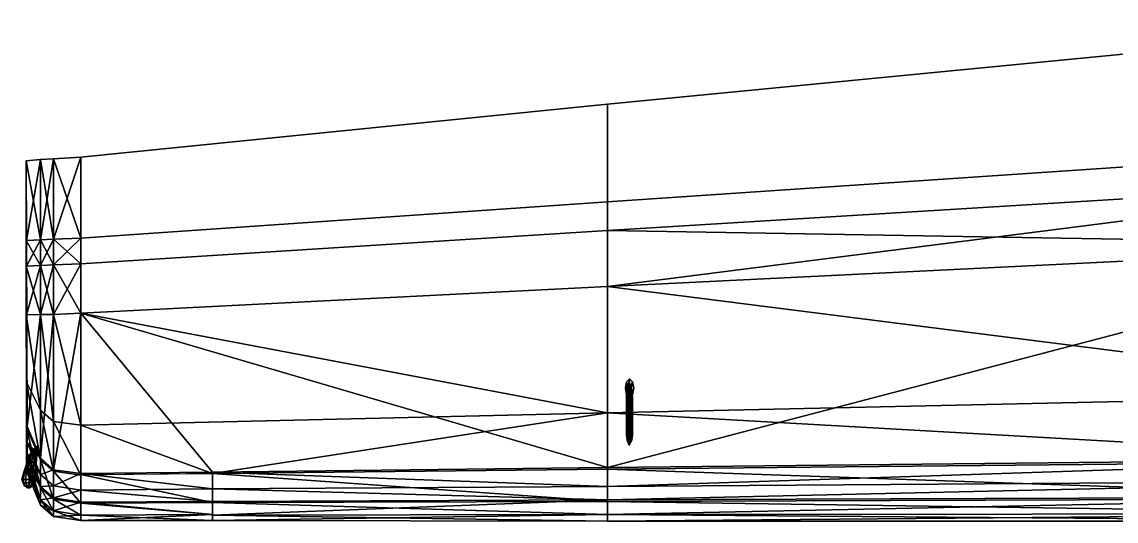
# Model space of a CAD drawing. Extents: x -2750 to 2751, y -1310 to 2918.
# Drawn here: x -2750 to -913, y -106 to 732 of the extents above; entities that cross this region are included whole.
import ezdxf

# ---------------------------------------------------------------- set-up
doc = ezdxf.new("R2010")
doc.units = 0

msp = doc.modelspace()

# ---------------------------------------------------------------- linework, layer by layer
at = {"layer": '151617', "color": 1}
for points in [[(-2736, 5, 464), (-2737, 5, 467), (-2725, 20, 467)], [(-2737, 5, 467), (-2736, 5, 470), (-2725, 20, 467)], [(-2734, 5, 462), (-2736, 5, 464), (-2725, 20, 467)], [(-2736, 5, 470), (-2734, 5, 472), (-2725, 20, 467)], [(-2731, 5, 461), (-2734, 5, 462), (-2725, 20, 467)], [(-2734, 5, 472), (-2731, 5, 473), (-2725, 20, 467)], [(-2731, 5, 473), (-2728, 5, 473), (-2725, 20, 467)], [(-2728, 5, 460), (-2731, 5, 461), (-2725, 20, 467)], [(-2728, 5, 473), (-2726, 5, 473), (-2725, 20, 467)], [(-2726, 5, 461), (-2728, 5, 460), (-2725, 20, 467)], [(-2726, 5, 473), (-2725, 5, 467), (-2725, 20, 467)], [(-2725, 5, 467), (-2726, 5, 461), (-2725, 20, 467)], [(-2725, 20, 467), (-2725, 20, 467), (-2725, 20, 467)], [(-2725, 20, 467), (-2725, 20, 467), (-2725, 20, 467)], [(-2725, 20, 467), (-2725, 20, 467), (-2725, 20, 467)], [(-2725, 20, 467), (-2725, 20, 467), (-2725, 20, 467)], [(-2725, 20, 467), (-2725, 20, 467), (-2725, 20, 467)], [(-2725, 20, 467), (-2725, 20, 467), (-2725, 20, 467)], [(-2725, 20, 467), (-2725, 20, 467), (-2725, 20, 467)], [(-2725, 20, 467), (-2725, 20, 467), (-2725, 20, 467)], [(-2725, 20, 467), (-2725, 20, 467), (-2725, 20, 467)], [(-2725, 20, 467), (-2725, 20, 467), (-2725, 20, 467)], [(-2745, -24, 462), (-2747, -24, 467), (-2737, 5, 467), (-2736, 5, 464)], [(-2747, -24, 467), (-2745, -24, 472), (-2736, 5, 470), (-2737, 5, 467)], [(-2742, -24, 458), (-2745, -24, 462), (-2736, 5, 464), (-2734, 5, 462)], [(-2745, -24, 472), (-2742, -24, 476), (-2734, 5, 472), (-2736, 5, 470)], [(-2737, -24, 457), (-2742, -24, 458), (-2734, 5, 462), (-2731, 5, 461)], [(-2742, -24, 476), (-2737, -24, 477), (-2731, 5, 473), (-2734, 5, 472)], [(-2737, -24, 477), (-2732, -24, 477), (-2728, 5, 473), (-2731, 5, 473)], [(-2732, -24, 456), (-2737, -24, 457), (-2731, 5, 461), (-2728, 5, 460)], [(-2732, -24, 477), (-2728, -24, 477), (-2726, 5, 473), (-2728, 5, 473)], [(-2728, -24, 457), (-2732, -24, 456), (-2728, 5, 460), (-2726, 5, 461)], [(-2728, -24, 477), (-2727, -24, 467), (-2725, 5, 467), (-2726, 5, 473)], [(-2727, -24, 467), (-2728, -24, 457), (-2726, 5, 461), (-2725, 5, 467)], [(-2742, -24, 476), (-2745, -24, 472), (-2747, -24, 467), (-2742, -24, 476)], [(-2742, -24, 476), (-2747, -24, 467), (-2745, -24, 462), (-2742, -24, 476)], [(-2742, -24, 476), (-2745, -24, 462), (-2742, -24, 458), (-2742, -24, 476)], [(-2742, -24, 476), (-2742, -24, 458), (-2737, -24, 457), (-2742, -24, 476)], [(-2742, -24, 476), (-2737, -24, 457), (-2732, -24, 456), (-2742, -24, 476)], [(-2742, -24, 476), (-2732, -24, 456), (-2728, -24, 457), (-2742, -24, 476)], [(-2742, -24, 476), (-2728, -24, 457), (-2727, -24, 467), (-2742, -24, 476)], [(-2742, -24, 476), (-2727, -24, 467), (-2728, -24, 477), (-2742, -24, 476)], [(-2742, -24, 476), (-2728, -24, 477), (-2732, -24, 477), (-2742, -24, 476)], [(-2742, -24, 476), (-2732, -24, 477), (-2737, -24, 477), (-2742, -24, 476)]]:
    msp.add_3dface(points, dxfattribs=at)
at = {"layer": '153091', "color": 1}
for points in [[(-2748, -36, 462), (-2750, -36, 467), (-2747, -24, 467), (-2745, -24, 462)], [(-2750, -36, 467), (-2748, -36, 473), (-2745, -24, 472), (-2747, -24, 467)], [(-2747, -42, 462), (-2748, -42, 467), (-2750, -36, 467), (-2748, -36, 462)], [(-2748, -42, 467), (-2747, -42, 472), (-2748, -36, 473), (-2750, -36, 467)], [(-2744, -36, 458), (-2748, -36, 462), (-2745, -24, 462), (-2742, -24, 458)], [(-2748, -36, 473), (-2744, -36, 477), (-2742, -24, 476), (-2745, -24, 472)], [(-2743, -42, 459), (-2747, -42, 462), (-2748, -36, 462), (-2744, -36, 458)], [(-2747, -42, 472), (-2743, -42, 476), (-2744, -36, 477), (-2748, -36, 473)], [(-2738, -36, 456), (-2744, -36, 458), (-2742, -24, 458), (-2737, -24, 457)], [(-2744, -36, 477), (-2738, -36, 479), (-2737, -24, 477), (-2742, -24, 476)], [(-2738, -42, 457), (-2743, -42, 459), (-2744, -36, 458), (-2738, -36, 456)], [(-2743, -42, 476), (-2738, -42, 477), (-2738, -36, 479), (-2744, -36, 477)], [(-2738, -42, 477), (-2733, -42, 476), (-2733, -36, 477), (-2738, -36, 479)], [(-2733, -42, 459), (-2738, -42, 457), (-2738, -36, 456), (-2733, -36, 458)], [(-2733, -36, 477), (-2729, -36, 473), (-2728, -24, 477), (-2732, -24, 477)], [(-2729, -36, 462), (-2733, -36, 458), (-2732, -24, 456), (-2728, -24, 457)], [(-2733, -42, 476), (-2730, -42, 472), (-2729, -36, 473), (-2733, -36, 477)], [(-2730, -42, 462), (-2733, -42, 459), (-2733, -36, 458), (-2729, -36, 462)], [(-2730, -42, 472), (-2728, -42, 467), (-2727, -36, 467), (-2729, -36, 473)], [(-2728, -42, 467), (-2730, -42, 462), (-2729, -36, 462), (-2727, -36, 467)], [(-2729, -36, 473), (-2727, -36, 467), (-2727, -24, 467), (-2728, -24, 477)], [(-2727, -36, 467), (-2729, -36, 462), (-2728, -24, 457), (-2727, -24, 467)], [(-2745, -46, 464), (-2746, -46, 467), (-2748, -42, 467), (-2747, -42, 462)], [(-2746, -46, 467), (-2745, -46, 471), (-2747, -42, 472), (-2748, -42, 467)], [(-2742, -46, 461), (-2745, -46, 464), (-2747, -42, 462), (-2743, -42, 459)], [(-2745, -46, 471), (-2742, -46, 474), (-2743, -42, 476), (-2747, -42, 472)], [(-2742, -46, 474), (-2745, -46, 471), (-2746, -46, 467), (-2742, -46, 474)], [(-2742, -46, 474), (-2746, -46, 467), (-2745, -46, 464), (-2742, -46, 474)], [(-2740, -50, 467), (-2740, -50, 467), (-2746, -46, 467), (-2745, -46, 464)], [(-2740, -50, 467), (-2740, -50, 468), (-2745, -46, 471), (-2746, -46, 467)], [(-2742, -46, 474), (-2745, -46, 464), (-2742, -46, 461), (-2742, -46, 474)], [(-2739, -50, 466), (-2740, -50, 467), (-2745, -46, 464), (-2742, -46, 461)], [(-2740, -50, 468), (-2739, -50, 469), (-2742, -46, 474), (-2745, -46, 471)], [(-2738, -46, 460), (-2742, -46, 461), (-2743, -42, 459), (-2738, -42, 457)], [(-2742, -46, 474), (-2738, -46, 474), (-2738, -42, 477), (-2743, -42, 476)], [(-2742, -46, 474), (-2742, -46, 461), (-2738, -46, 460), (-2742, -46, 474)], [(-2742, -46, 474), (-2738, -46, 460), (-2735, -46, 461), (-2742, -46, 474)], [(-2742, -46, 474), (-2735, -46, 461), (-2732, -46, 464), (-2742, -46, 474)], [(-2742, -46, 474), (-2732, -46, 464), (-2731, -46, 467), (-2742, -46, 474)], [(-2742, -46, 474), (-2731, -46, 467), (-2732, -46, 471), (-2742, -46, 474)], [(-2742, -46, 474), (-2732, -46, 471), (-2735, -46, 474), (-2742, -46, 474)], [(-2742, -46, 474), (-2735, -46, 474), (-2738, -46, 474), (-2742, -46, 474)], [(-2738, -50, 466), (-2739, -50, 466), (-2742, -46, 461), (-2738, -46, 460)], [(-2739, -50, 469), (-2738, -50, 469), (-2738, -46, 474), (-2742, -46, 474)], [(-2738, -46, 474), (-2735, -46, 474), (-2733, -42, 476), (-2738, -42, 477)], [(-2735, -46, 461), (-2738, -46, 460), (-2738, -42, 457), (-2733, -42, 459)], [(-2738, -50, 469), (-2738, -50, 469), (-2735, -46, 474), (-2738, -46, 474)], [(-2738, -50, 469), (-2737, -50, 468), (-2732, -46, 471), (-2735, -46, 474)], [(-2737, -50, 467), (-2738, -50, 466), (-2735, -46, 461), (-2732, -46, 464)], [(-2738, -50, 466), (-2738, -50, 466), (-2738, -46, 460), (-2735, -46, 461)], [(-2737, -50, 468), (-2737, -50, 467), (-2731, -46, 467), (-2732, -46, 471)], [(-2737, -50, 467), (-2737, -50, 467), (-2732, -46, 464), (-2731, -46, 467)], [(-2735, -46, 474), (-2732, -46, 471), (-2730, -42, 472), (-2733, -42, 476)], [(-2732, -46, 464), (-2735, -46, 461), (-2733, -42, 459), (-2730, -42, 462)], [(-2732, -46, 471), (-2731, -46, 467), (-2728, -42, 467), (-2730, -42, 472)], [(-2731, -46, 467), (-2732, -46, 464), (-2730, -42, 462), (-2728, -42, 467)]]:
    msp.add_3dface(points, dxfattribs=at)
at = {"layer": '158525', "color": 1}
for points in [[(-1730, 133, 367), (-1735, 128, 367), (-1735, 128, 432), (-1730, 133, 432)], [(-1730, 102, 432), (-1730, 133, 432), (-1735, 128, 432), (-1730, 102, 432)], [(-1735, 106, 367), (-1735, 128, 367), (-1730, 133, 367), (-1735, 106, 367)], [(-1735, 106, 367), (-1730, 133, 367), (-1725, 128, 367), (-1735, 106, 367)], [(-1725, 128, 367), (-1730, 133, 367), (-1730, 133, 432), (-1725, 128, 432)], [(-1730, 102, 432), (-1725, 128, 432), (-1730, 133, 432), (-1730, 102, 432)], [(-1735, 128, 367), (-1737, 117, 367), (-1737, 117, 432), (-1735, 128, 432)], [(-1730, 102, 432), (-1735, 128, 432), (-1737, 117, 432), (-1730, 102, 432)], [(-1735, 106, 367), (-1737, 117, 367), (-1735, 128, 367), (-1735, 106, 367)], [(-1733, 117, 351), (-1734, 111, 351), (-1737, 117, 367), (-1735, 128, 367)], [(-1737, 117, 367), (-1735, 106, 367), (-1735, 106, 432), (-1737, 117, 432)], [(-1730, 102, 432), (-1737, 117, 432), (-1735, 106, 432), (-1730, 102, 432)], [(-1734, 111, 351), (-1733, 105, 351), (-1735, 106, 367), (-1737, 117, 367)], [(-1735, 106, 367), (-1725, 128, 367), (-1723, 117, 367), (-1735, 106, 367)], [(-1733, 102, 351), (-1735, 102, 353), (-1733, 117, 353), (-1732, 117, 351)], [(-1735, 102, 353), (-1735, 102, 356), (-1734, 117, 356), (-1733, 117, 353)], [(-1735, 102, 356), (-1735, 102, 358), (-1733, 117, 358), (-1734, 117, 356)], [(-1735, 102, 358), (-1733, 102, 360), (-1732, 117, 360), (-1733, 117, 358)], [(-1735, 106, 367), (-1723, 117, 367), (-1725, 106, 367), (-1735, 106, 367)], [(-1730, 117, 361), (-1733, 117, 353), (-1734, 117, 356), (-1730, 117, 361)], [(-1730, 117, 361), (-1734, 117, 356), (-1733, 117, 358), (-1730, 117, 361)], [(-1730, 102, 350), (-1733, 102, 351), (-1732, 117, 351), (-1730, 117, 350)], [(-1733, 102, 360), (-1730, 102, 361), (-1730, 117, 361), (-1732, 117, 360)], [(-1730, 117, 361), (-1732, 117, 351), (-1733, 117, 353), (-1730, 117, 361)], [(-1730, 117, 361), (-1733, 117, 358), (-1732, 117, 360), (-1730, 117, 361)], [(-1730, 117, 361), (-1730, 117, 350), (-1732, 117, 351), (-1730, 117, 361)], [(-1730, 102, 432), (-1723, 117, 432), (-1725, 128, 432), (-1730, 102, 432)], [(-1730, 102, 361), (-1727, 102, 360), (-1728, 117, 360), (-1730, 117, 361)], [(-1727, 102, 351), (-1730, 102, 350), (-1730, 117, 350), (-1728, 117, 351)], [(-1730, 117, 361), (-1728, 117, 360), (-1727, 117, 358), (-1730, 117, 361)], [(-1730, 117, 361), (-1727, 117, 358), (-1727, 117, 356), (-1730, 117, 361)], [(-1730, 117, 361), (-1727, 117, 356), (-1727, 117, 353), (-1730, 117, 361)], [(-1730, 117, 361), (-1727, 117, 353), (-1728, 117, 351), (-1730, 117, 361)], [(-1730, 117, 361), (-1728, 117, 351), (-1730, 117, 350), (-1730, 117, 361)], [(-1730, 102, 432), (-1725, 106, 432), (-1723, 117, 432), (-1730, 102, 432)], [(-1726, 111, 351), (-1728, 117, 351), (-1725, 128, 367), (-1723, 117, 367)], [(-1727, 102, 360), (-1725, 102, 358), (-1727, 117, 358), (-1728, 117, 360)], [(-1725, 102, 353), (-1727, 102, 351), (-1728, 117, 351), (-1727, 117, 353)], [(-1728, 105, 351), (-1726, 111, 351), (-1723, 117, 367), (-1725, 106, 367)], [(-1725, 102, 358), (-1725, 102, 356), (-1727, 117, 356), (-1727, 117, 358)], [(-1725, 102, 356), (-1725, 102, 353), (-1727, 117, 353), (-1727, 117, 356)], [(-1723, 117, 367), (-1725, 128, 367), (-1725, 128, 432), (-1723, 117, 432)], [(-1725, 106, 367), (-1723, 117, 367), (-1723, 117, 432), (-1725, 106, 432)], [(-1735, 106, 367), (-1730, 102, 367), (-1730, 102, 432), (-1735, 106, 432)], [(-1735, 106, 367), (-1725, 106, 367), (-1730, 102, 367), (-1735, 106, 367)], [(-1733, 105, 351), (-1730, 102, 351), (-1730, 102, 367), (-1735, 106, 367)], [(-1733, 46, 351), (-1735, 46, 353), (-1735, 102, 353), (-1733, 102, 351)], [(-1735, 46, 353), (-1735, 46, 356), (-1735, 102, 356), (-1735, 102, 353)], [(-1735, 46, 356), (-1735, 46, 358), (-1735, 102, 358), (-1735, 102, 356)], [(-1735, 46, 358), (-1733, 46, 360), (-1733, 102, 360), (-1735, 102, 358)], [(-1730, 46, 350), (-1733, 46, 351), (-1733, 102, 351), (-1730, 102, 350)], [(-1733, 46, 360), (-1730, 46, 361), (-1730, 102, 361), (-1733, 102, 360)], [(-1730, 102, 367), (-1725, 106, 367), (-1725, 106, 432), (-1730, 102, 432)], [(-1730, 102, 351), (-1728, 105, 351), (-1725, 106, 367), (-1730, 102, 367)], [(-1730, 46, 361), (-1727, 46, 360), (-1727, 102, 360), (-1730, 102, 361)], [(-1727, 46, 351), (-1730, 46, 350), (-1730, 102, 350), (-1727, 102, 351)], [(-1727, 46, 360), (-1725, 46, 358), (-1725, 102, 358), (-1727, 102, 360)], [(-1725, 46, 353), (-1727, 46, 351), (-1727, 102, 351), (-1725, 102, 353)], [(-1725, 46, 358), (-1725, 46, 356), (-1725, 102, 356), (-1725, 102, 358)], [(-1725, 46, 356), (-1725, 46, 353), (-1725, 102, 353), (-1725, 102, 356)], [(-1733, 39, 351), (-1735, 39, 353), (-1735, 46, 353), (-1733, 46, 351)], [(-1735, 39, 353), (-1735, 39, 356), (-1735, 46, 356), (-1735, 46, 353)], [(-1735, 39, 356), (-1735, 39, 358), (-1735, 46, 358), (-1735, 46, 356)], [(-1735, 39, 358), (-1733, 39, 360), (-1733, 46, 360), (-1735, 46, 358)], [(-1732, 30, 352), (-1734, 30, 353), (-1735, 39, 353), (-1733, 39, 351)], [(-1734, 30, 353), (-1734, 30, 356), (-1735, 39, 356), (-1735, 39, 353)], [(-1734, 30, 356), (-1734, 30, 358), (-1735, 39, 358), (-1735, 39, 356)], [(-1734, 30, 358), (-1732, 30, 359), (-1733, 39, 360), (-1735, 39, 358)], [(-1730, 39, 350), (-1733, 39, 351), (-1733, 46, 351), (-1730, 46, 350)], [(-1733, 39, 360), (-1730, 39, 361), (-1730, 46, 361), (-1733, 46, 360)], [(-1730, 30, 351), (-1732, 30, 352), (-1733, 39, 351), (-1730, 39, 350)], [(-1732, 30, 359), (-1730, 30, 360), (-1730, 39, 361), (-1733, 39, 360)], [(-1730, 39, 361), (-1727, 39, 360), (-1727, 46, 360), (-1730, 46, 361)], [(-1727, 39, 351), (-1730, 39, 350), (-1730, 46, 350), (-1727, 46, 351)], [(-1730, 30, 360), (-1728, 30, 359), (-1727, 39, 360), (-1730, 39, 361)], [(-1728, 30, 352), (-1730, 30, 351), (-1730, 39, 350), (-1727, 39, 351)], [(-1728, 30, 359), (-1726, 30, 358), (-1725, 39, 358), (-1727, 39, 360)], [(-1726, 30, 353), (-1728, 30, 352), (-1727, 39, 351), (-1725, 39, 353)], [(-1727, 39, 360), (-1725, 39, 358), (-1725, 46, 358), (-1727, 46, 360)], [(-1725, 39, 353), (-1727, 39, 351), (-1727, 46, 351), (-1725, 46, 353)], [(-1726, 30, 358), (-1726, 30, 356), (-1725, 39, 356), (-1725, 39, 358)], [(-1726, 30, 356), (-1726, 30, 353), (-1725, 39, 353), (-1725, 39, 356)], [(-1725, 39, 358), (-1725, 39, 356), (-1725, 46, 356), (-1725, 46, 358)], [(-1725, 39, 356), (-1725, 39, 353), (-1725, 46, 353), (-1725, 46, 356)], [(-1730, 22, 355), (-1731, 22, 355), (-1734, 30, 353), (-1732, 30, 352)], [(-1731, 22, 355), (-1731, 22, 356), (-1734, 30, 356), (-1734, 30, 353)], [(-1731, 22, 356), (-1731, 22, 356), (-1734, 30, 358), (-1734, 30, 356)], [(-1731, 22, 356), (-1730, 22, 356), (-1732, 30, 359), (-1734, 30, 358)], [(-1730, 22, 355), (-1730, 22, 355), (-1732, 30, 352), (-1730, 30, 351)], [(-1730, 22, 356), (-1730, 22, 356), (-1730, 30, 360), (-1732, 30, 359)], [(-1730, 22, 356), (-1731, 22, 356), (-1731, 22, 356), (-1730, 22, 356)], [(-1730, 22, 356), (-1731, 22, 356), (-1731, 22, 355), (-1730, 22, 356)], [(-1730, 22, 356), (-1731, 22, 355), (-1730, 22, 355), (-1730, 22, 356)], [(-1730, 22, 356), (-1730, 22, 356), (-1728, 30, 359), (-1730, 30, 360)], [(-1730, 22, 356), (-1730, 22, 356), (-1726, 30, 358), (-1728, 30, 359)], [(-1730, 22, 356), (-1730, 22, 356), (-1726, 30, 356), (-1726, 30, 358)], [(-1730, 22, 356), (-1730, 22, 355), (-1726, 30, 353), (-1726, 30, 356)], [(-1730, 22, 355), (-1730, 22, 355), (-1728, 30, 352), (-1726, 30, 353)], [(-1730, 22, 355), (-1730, 22, 355), (-1730, 30, 351), (-1728, 30, 352)], [(-1730, 22, 356), (-1730, 22, 355), (-1730, 22, 355), (-1730, 22, 356)], [(-1730, 22, 356), (-1730, 22, 355), (-1730, 22, 355), (-1730, 22, 356)], [(-1730, 22, 356), (-1730, 22, 355), (-1730, 22, 355), (-1730, 22, 356)], [(-1730, 22, 356), (-1730, 22, 355), (-1730, 22, 356)], [(-1730, 22, 356), (-1730, 22, 356), (-1730, 22, 356)], [(-1730, 22, 356), (-1730, 22, 356), (-1730, 22, 356)], [(-1730, 22, 356), (-1730, 22, 356), (-1730, 22, 356)]]:
    msp.add_3dface(points, dxfattribs=at)
at = {"layer": '42331', "color": 1}
for points in [[(-2743, 499, 427), (-2719, 501, 430), (-2719, 366, 435), (-2743, 499, 427)], [(-2743, 499, 427), (-2742, 365, 448), (-2719, 501, 430), (-2743, 499, 427)], [(-2743, 365, 432), (-2743, 499, 427), (-2719, 366, 435), (-2743, 365, 432)], [(-2743, 499, 427), (-2743, 365, 432), (-2741, 53, 468), (-2743, 499, 427)], [(-2742, 365, 448), (-2743, 499, 427), (-2741, 53, 468), (-2742, 365, 448)], [(-2742, 365, 448), (-2719, 366, 456), (-2719, 501, 430), (-2742, 365, 448)], [(-2719, 501, 430), (-2697, 502, 428), (-2697, 367, 434), (-2719, 501, 430)], [(-2719, 366, 456), (-2697, 367, 460), (-2697, 502, 428), (-2719, 366, 456)], [(-2719, 501, 430), (-2719, 366, 456), (-2697, 502, 428), (-2719, 501, 430)], [(-2719, 366, 435), (-2719, 501, 430), (-2697, 367, 434), (-2719, 366, 435)], [(-2697, 502, 428), (-2651, 505, 426), (-2651, 369, 433), (-2697, 502, 428)], [(-2697, 367, 460), (-2651, 369, 464), (-2651, 505, 426), (-2697, 367, 460)], [(-2697, 502, 428), (-2697, 367, 460), (-2651, 505, 426), (-2697, 502, 428)], [(-2697, 367, 434), (-2697, 502, 428), (-2651, 369, 433), (-2697, 367, 434)], [(-2651, 369, 433), (-2651, 505, 426), (-2651, 369, 464), (-2651, 369, 433)], [(-1767, 382, 405), (-342, 469, 422), (-342, 469, 360), (-1767, 382, 405)], [(-1767, 382, 405), (-1767, 382, 453), (-342, 469, 422), (-1767, 382, 405)], [(-1767, 382, 405), (-342, 469, 360), (-342, 358, 362), (-1767, 382, 405)], [(-1767, 288, 472), (-342, 358, 448), (-342, 469, 422), (-1767, 288, 472)], [(-1767, 382, 453), (-1767, 288, 472), (-342, 469, 422), (-1767, 382, 453)], [(-2697, 367, 434), (-2651, 369, 433), (-2651, 326, 434), (-2697, 367, 434)], [(-2697, 324, 466), (-2651, 326, 472), (-2651, 369, 464), (-2697, 324, 466)], [(-2697, 367, 460), (-2697, 324, 466), (-2651, 369, 464), (-2697, 367, 460)], [(-2651, 326, 434), (-2651, 369, 433), (-2651, 369, 464), (-2651, 326, 472)], [(-1767, 288, 472), (-1767, 382, 453), (-1767, 382, 405), (-1767, 288, 407)], [(-1767, 288, 407), (-1767, 382, 405), (-342, 358, 362), (-1767, 288, 407)], [(-2743, 365, 432), (-2719, 366, 435), (-2719, 323, 435), (-2743, 365, 432)], [(-2743, 322, 434), (-2743, 365, 432), (-2719, 323, 435), (-2743, 322, 434)], [(-2743, 365, 432), (-2743, 322, 434), (-2741, 53, 468), (-2743, 365, 432)], [(-2742, 322, 453), (-2719, 323, 462), (-2719, 366, 456), (-2742, 322, 453)], [(-2742, 365, 448), (-2742, 322, 453), (-2719, 366, 456), (-2742, 365, 448)], [(-2742, 322, 453), (-2742, 365, 448), (-2741, 53, 468), (-2742, 322, 453)], [(-2719, 366, 435), (-2697, 367, 434), (-2697, 324, 435), (-2719, 366, 435)], [(-2719, 323, 462), (-2697, 324, 466), (-2697, 367, 460), (-2719, 323, 462)], [(-2719, 366, 456), (-2719, 323, 462), (-2697, 367, 460), (-2719, 366, 456)], [(-2719, 323, 435), (-2719, 366, 435), (-2697, 324, 435), (-2719, 323, 435)], [(-2697, 324, 435), (-2697, 367, 434), (-2651, 326, 434), (-2697, 324, 435)], [(-1767, 288, 407), (-342, 358, 362), (-342, 107, 378), (-1767, 288, 407)], [(-1767, -16, 500), (-342, -1, 485), (-342, 358, 448), (-1767, -16, 500)], [(-1767, 288, 472), (-1767, -16, 500), (-342, 358, 448), (-1767, 288, 472)], [(-2743, 322, 434), (-2719, 323, 435), (-2719, 241, 436), (-2743, 322, 434)], [(-2743, 240, 438), (-2743, 322, 434), (-2719, 241, 436), (-2743, 240, 438)], [(-2743, 322, 434), (-2743, 240, 438), (-2741, 53, 468), (-2743, 322, 434)], [(-2742, 240, 458), (-2719, 241, 473), (-2719, 323, 462), (-2742, 240, 458)], [(-2742, 322, 453), (-2742, 240, 458), (-2719, 323, 462), (-2742, 322, 453)], [(-2742, 240, 458), (-2742, 322, 453), (-2741, 53, 468), (-2742, 240, 458)], [(-2719, 323, 435), (-2697, 324, 435), (-2697, 241, 436), (-2719, 323, 435)], [(-2719, 241, 473), (-2697, 241, 479), (-2697, 324, 466), (-2719, 241, 473)], [(-2719, 323, 462), (-2719, 241, 473), (-2697, 324, 466), (-2719, 323, 462)], [(-2719, 241, 436), (-2719, 323, 435), (-2697, 241, 436), (-2719, 241, 436)], [(-2697, 324, 435), (-2651, 326, 434), (-2651, 243, 435), (-2697, 324, 435)], [(-2697, 241, 479), (-2651, 243, 488), (-2651, 326, 472), (-2697, 241, 479)], [(-2697, 324, 466), (-2697, 241, 479), (-2651, 326, 472), (-2697, 324, 466)], [(-2697, 241, 436), (-2697, 324, 435), (-2651, 243, 435), (-2697, 241, 436)], [(-2651, 243, 435), (-2651, 326, 434), (-2651, 326, 472), (-2651, 243, 488)], [(-1767, 288, 472), (-2651, 243, 488), (-1767, -16, 500), (-1767, 288, 472)], [(-2651, 243, 488), (-1767, 288, 472), (-1767, 288, 407), (-2651, 243, 488)], [(-2651, 243, 435), (-2651, 243, 488), (-1767, 288, 407), (-2651, 243, 435)], [(-2651, 243, 435), (-1767, 288, 407), (-1767, 76, 419), (-2651, 243, 435)], [(-1767, 76, 419), (-1767, 288, 407), (-342, 107, 378), (-1767, 76, 419)], [(-2743, 240, 438), (-2719, 241, 436), (-2719, 80, 443), (-2743, 240, 438)], [(-2742, 127, 442), (-2743, 240, 438), (-2719, 80, 443), (-2742, 127, 442)], [(-2743, 240, 438), (-2742, 127, 442), (-2741, 53, 468), (-2743, 240, 438)], [(-2742, 240, 458), (-2741, 53, 468), (-2719, 241, 473), (-2742, 240, 458)], [(-2741, 53, 468), (-2719, 0, 488), (-2719, 241, 473), (-2741, 53, 468)], [(-2719, 241, 436), (-2697, 241, 436), (-2697, 61, 444), (-2719, 241, 436)], [(-2719, 80, 443), (-2719, 241, 436), (-2697, 61, 444), (-2719, 80, 443)], [(-2719, 0, 488), (-2697, -20, 497), (-2697, 241, 479), (-2719, 0, 488)], [(-2719, 241, 473), (-2719, 0, 488), (-2697, 241, 479), (-2719, 241, 473)], [(-2697, 241, 436), (-2651, 243, 435), (-2651, 55, 445), (-2697, 241, 436)], [(-2697, -20, 497), (-2651, -26, 510), (-2651, 243, 488), (-2697, -20, 497)], [(-2697, 241, 479), (-2697, -20, 497), (-2651, 243, 488), (-2697, 241, 479)], [(-2697, 61, 444), (-2697, 241, 436), (-2651, 55, 445), (-2697, 61, 444)], [(-2651, 243, 488), (-2430, -24, 508), (-1767, -16, 500), (-2651, 243, 488)], [(-2430, -24, 508), (-2651, 243, 488), (-2651, -26, 510), (-2430, -24, 508)], [(-2651, 55, 445), (-2651, 243, 435), (-1767, 76, 419), (-2651, 55, 445)], [(-2742, 127, 442), (-2719, 80, 443), (-2719, -3, 448), (-2742, 127, 442)], [(-2742, 51, 447), (-2742, 127, 442), (-2719, -3, 448), (-2742, 51, 447)], [(-2742, 127, 442), (-2742, 51, 447), (-2741, 53, 468), (-2742, 127, 442)], [(-1767, 76, 419), (-342, 107, 378), (-342, -5, 390), (-1767, 76, 419)], [(-2719, 80, 443), (-2697, 61, 444), (-2697, -22, 450), (-2719, 80, 443)], [(-2719, -3, 448), (-2719, 80, 443), (-2697, -22, 450), (-2719, -3, 448)], [(-2430, -26, 446), (-2651, 55, 445), (-1767, 76, 419), (-2430, -26, 446)], [(-2430, -26, 446), (-1767, 76, 419), (-1767, -19, 428), (-2430, -26, 446)], [(-1767, -19, 428), (-1767, 76, 419), (-342, -5, 390), (-1767, -19, 428)], [(-2697, 61, 444), (-2651, 55, 445), (-2651, -29, 452), (-2697, 61, 444)], [(-2697, -22, 450), (-2697, 61, 444), (-2651, -29, 452), (-2697, -22, 450)], [(-2742, -22, 458), (-2741, -13, 464), (-2741, 53, 468), (-2742, -22, 458)], [(-2742, -13, 453), (-2742, -22, 458), (-2741, 53, 468), (-2742, -13, 453)], [(-2742, 5, 450), (-2742, -13, 453), (-2741, 53, 468), (-2742, 5, 450)], [(-2742, 51, 447), (-2742, 5, 450), (-2741, 53, 468), (-2742, 51, 447)], [(-2742, 51, 447), (-2719, -3, 448), (-2719, -50, 454), (-2742, 51, 447)], [(-2742, 5, 450), (-2742, 51, 447), (-2719, -50, 454), (-2742, 5, 450)], [(-2741, 53, 468), (-2741, 26, 466), (-2719, 0, 488), (-2741, 53, 468)], [(-2741, 7, 467), (-2741, 26, 466), (-2741, 53, 468), (-2741, 7, 467)], [(-2741, -13, 464), (-2741, 7, 467), (-2741, 53, 468), (-2741, -13, 464)], [(-2651, 55, 445), (-2430, -26, 446), (-2651, -29, 452), (-2651, 55, 445)], [(-2741, 26, 466), (-2719, -28, 488), (-2719, 0, 488), (-2741, 26, 466)], [(-2741, 26, 466), (-2741, 7, 467), (-2719, -28, 488), (-2741, 26, 466)], [(-2742, 5, 450), (-2719, -50, 454), (-2719, -70, 460), (-2742, 5, 450)], [(-2742, -13, 453), (-2742, 5, 450), (-2719, -70, 460), (-2742, -13, 453)], [(-2741, 7, 467), (-2719, -48, 485), (-2719, -28, 488), (-2741, 7, 467)], [(-2741, 7, 467), (-2741, -13, 464), (-2719, -48, 485), (-2741, 7, 467)], [(-2719, 0, 488), (-2719, -28, 488), (-2697, -20, 497), (-2719, 0, 488)], [(-2741, -13, 464), (-2742, -22, 458), (-2719, -70, 480), (-2741, -13, 464)], [(-2742, -13, 453), (-2719, -70, 460), (-2719, -79, 470), (-2742, -13, 453)], [(-2742, -22, 458), (-2742, -13, 453), (-2719, -79, 470), (-2742, -22, 458)], [(-2741, -13, 464), (-2719, -70, 480), (-2719, -48, 485), (-2741, -13, 464)], [(-2719, -3, 448), (-2697, -22, 450), (-2697, -69, 457), (-2719, -3, 448)], [(-2719, -50, 454), (-2719, -3, 448), (-2697, -69, 457), (-2719, -50, 454)], [(-2430, -24, 508), (-1767, -48, 499), (-1767, -16, 500), (-2430, -24, 508)], [(-1767, -48, 499), (-342, -38, 483), (-342, -1, 485), (-1767, -48, 499)], [(-1767, -16, 500), (-1767, -48, 499), (-342, -1, 485), (-1767, -16, 500)], [(-1767, -19, 428), (-342, -5, 390), (-342, -68, 403), (-1767, -19, 428)], [(-2742, -22, 458), (-2719, -79, 470), (-2719, -70, 480), (-2742, -22, 458)], [(-2719, -28, 488), (-2697, -47, 497), (-2697, -20, 497), (-2719, -28, 488)], [(-2719, -28, 488), (-2719, -48, 485), (-2697, -47, 497), (-2719, -28, 488)], [(-2697, -20, 497), (-2697, -47, 497), (-2651, -26, 510), (-2697, -20, 497)], [(-2697, -22, 450), (-2651, -29, 452), (-2651, -76, 460), (-2697, -22, 450)], [(-2697, -69, 457), (-2697, -22, 450), (-2651, -76, 460), (-2697, -69, 457)], [(-2697, -47, 497), (-2651, -54, 509), (-2651, -26, 510), (-2697, -47, 497)], [(-2430, -26, 446), (-1767, -19, 428), (-1767, -73, 438), (-2430, -26, 446)], [(-1767, -48, 499), (-2430, -24, 508), (-2430, -52, 507), (-1767, -48, 499)], [(-1767, -73, 438), (-2430, -75, 455), (-2430, -26, 446), (-1767, -73, 438)], [(-1767, -73, 438), (-1767, -19, 428), (-342, -68, 403), (-1767, -73, 438)], [(-2719, -48, 485), (-2697, -67, 493), (-2697, -47, 497), (-2719, -48, 485)], [(-2719, -48, 485), (-2719, -70, 480), (-2697, -67, 493), (-2719, -48, 485)], [(-2719, -50, 454), (-2697, -69, 457), (-2697, -89, 464), (-2719, -50, 454)], [(-2719, -70, 460), (-2719, -50, 454), (-2697, -89, 464), (-2719, -70, 460)], [(-2697, -47, 497), (-2697, -67, 493), (-2651, -54, 509), (-2697, -47, 497)], [(-2697, -67, 493), (-2651, -74, 505), (-2651, -54, 509), (-2697, -67, 493)], [(-2430, -52, 507), (-1767, -70, 494), (-1767, -48, 499), (-2430, -52, 507)], [(-1767, -70, 494), (-2430, -52, 507), (-2430, -73, 502), (-1767, -70, 494)], [(-1767, -70, 494), (-342, -65, 476), (-342, -38, 483), (-1767, -70, 494)], [(-1767, -48, 499), (-1767, -70, 494), (-342, -38, 483), (-1767, -48, 499)], [(-2719, -70, 480), (-2697, -89, 488), (-2697, -67, 493), (-2719, -70, 480)], [(-2719, -70, 480), (-2719, -79, 470), (-2697, -89, 488), (-2719, -70, 480)], [(-2719, -70, 460), (-2697, -89, 464), (-2697, -98, 476), (-2719, -70, 460)], [(-2719, -79, 470), (-2719, -70, 460), (-2697, -98, 476), (-2719, -79, 470)], [(-2697, -67, 493), (-2697, -89, 488), (-2651, -74, 505), (-2697, -67, 493)], [(-2697, -69, 457), (-2651, -76, 460), (-2651, -96, 469), (-2697, -69, 457)], [(-2697, -89, 464), (-2697, -69, 457), (-2651, -96, 469), (-2697, -89, 464)], [(-1767, -70, 494), (-2430, -73, 502), (-2430, -96, 495), (-1767, -70, 494)], [(-2430, -96, 495), (-1767, -95, 486), (-1767, -70, 494), (-2430, -96, 495)], [(-2430, -75, 455), (-1767, -73, 438), (-1767, -95, 449), (-2430, -75, 455)], [(-1767, -95, 486), (-342, -94, 466), (-342, -65, 476), (-1767, -95, 486)], [(-1767, -70, 494), (-1767, -95, 486), (-342, -65, 476), (-1767, -70, 494)], [(-1767, -73, 438), (-342, -68, 403), (-342, -94, 417), (-1767, -73, 438)], [(-1767, -95, 449), (-1767, -73, 438), (-342, -94, 417), (-1767, -95, 449)], [(-2719, -79, 470), (-2697, -98, 476), (-2697, -89, 488), (-2719, -79, 470)], [(-2697, -89, 488), (-2651, -96, 498), (-2651, -74, 505), (-2697, -89, 488)], [(-2697, -89, 488), (-2697, -98, 476), (-2651, -96, 498), (-2697, -89, 488)], [(-2697, -89, 464), (-2651, -96, 469), (-2651, -105, 484), (-2697, -89, 464)], [(-2697, -98, 476), (-2697, -89, 464), (-2651, -105, 484), (-2697, -98, 476)], [(-2430, -96, 464), (-2430, -75, 455), (-1767, -95, 449), (-2430, -96, 464)], [(-2697, -98, 476), (-2651, -105, 484), (-2651, -96, 498), (-2697, -98, 476)], [(-1767, -95, 486), (-2430, -96, 495), (-2430, -105, 480), (-1767, -95, 486)], [(-2430, -105, 480), (-1767, -106, 467), (-1767, -95, 486), (-2430, -105, 480)], [(-2430, -96, 464), (-1767, -95, 449), (-1767, -106, 467), (-2430, -96, 464)], [(-2430, -105, 480), (-2430, -96, 464), (-1767, -106, 467), (-2430, -105, 480)], [(-1767, -106, 467), (-342, -106, 441), (-342, -94, 466), (-1767, -106, 467)], [(-1767, -95, 486), (-1767, -106, 467), (-342, -94, 466), (-1767, -95, 486)], [(-1767, -95, 449), (-342, -94, 417), (-342, -106, 441), (-1767, -95, 449)], [(-1767, -106, 467), (-1767, -95, 449), (-342, -106, 441), (-1767, -106, 467)]]:
    msp.add_3dface(points, dxfattribs=at)
at = {"layer": '60763', "color": 1}
for points in [[(-2430, -52, 507), (-2430, -24, 508), (-2651, -26, 510), (-2430, -52, 507)], [(-2651, -28, 452), (-2430, -26, 446), (-2430, -75, 455), (-2651, -28, 452)], [(-2651, -26, 510), (-2651, -54, 509), (-2430, -52, 507), (-2651, -26, 510)], [(-2651, -76, 460), (-2651, -28, 452), (-2430, -75, 455), (-2651, -76, 460)], [(-2430, -73, 502), (-2430, -52, 507), (-2651, -54, 509), (-2430, -73, 502)], [(-2651, -54, 509), (-2651, -74, 505), (-2430, -73, 502), (-2651, -54, 509)], [(-2430, -95, 495), (-2430, -73, 502), (-2651, -74, 505), (-2430, -95, 495)], [(-2651, -96, 498), (-2430, -95, 495), (-2651, -74, 505), (-2651, -96, 498)], [(-2651, -76, 460), (-2430, -75, 455), (-2430, -95, 464), (-2651, -76, 460)], [(-2651, -96, 469), (-2651, -76, 460), (-2430, -95, 464), (-2651, -96, 469)], [(-2430, -95, 464), (-2430, -105, 480), (-2651, -96, 469), (-2430, -95, 464)], [(-2430, -105, 480), (-2430, -95, 495), (-2651, -105, 484), (-2430, -105, 480)], [(-2651, -96, 498), (-2651, -105, 484), (-2430, -95, 495), (-2651, -96, 498)], [(-2651, -105, 484), (-2651, -96, 469), (-2430, -105, 480), (-2651, -105, 484)]]:
    msp.add_3dface(points, dxfattribs=at)
at = {"layer": '61593', "color": 1}
for points in [[(-2651, 369, 433), (-2651, 505, 426), (-1767, 594, 390), (-1767, 430, 404)], [(-2651, 505, 426), (-2651, 369, 464), (-1767, 430, 443), (-1767, 594, 390)], [(-1767, 430, 404), (-1767, 594, 390), (-1767, 430, 443), (-1767, 430, 404)], [(-2651, 369, 464), (-2651, 505, 426), (-2651, 369, 433), (-2651, 369, 464)], [(-2651, 326, 434), (-2651, 369, 433), (-1767, 430, 404), (-1767, 382, 405)], [(-2651, 369, 464), (-2651, 326, 472), (-1767, 382, 453), (-1767, 430, 443)], [(-1767, 382, 405), (-1767, 430, 404), (-1767, 430, 443), (-1767, 382, 453)], [(-2651, 243, 435), (-2651, 326, 434), (-1767, 382, 405), (-1767, 288, 407)], [(-2651, 326, 472), (-2651, 243, 488), (-1767, 288, 472), (-1767, 382, 453)], [(-2651, 326, 472), (-2651, 369, 464), (-2651, 369, 433), (-2651, 326, 434)], [(-1767, 288, 407), (-1767, 382, 405), (-1767, 382, 453), (-1767, 288, 472)], [(-2651, 243, 488), (-2651, 326, 472), (-2651, 326, 434), (-2651, 243, 435)], [(-1767, 288, 407), (-2651, 243, 488), (-2651, 243, 435), (-1767, 288, 407)], [(-1767, 288, 407), (-1767, 288, 472), (-2651, 243, 488), (-1767, 288, 407)]]:
    msp.add_3dface(points, dxfattribs=at)
at = {"layer": '62465', "color": 1}
for points in [[(-1767, 430, 404), (-1767, 594, 390), (-342, 732, 335), (-342, 526, 358)], [(-1767, 594, 390), (-1767, 430, 443), (-342, 526, 410), (-342, 732, 335)], [(-1767, 430, 443), (-1767, 594, 390), (-1767, 430, 404), (-1767, 430, 443)], [(-1767, 382, 405), (-1767, 430, 404), (-342, 526, 358), (-342, 469, 360)], [(-1767, 430, 443), (-1767, 382, 453), (-342, 469, 422), (-342, 526, 410)], [(-342, 469, 422), (-1767, 382, 453), (-1767, 382, 405), (-342, 469, 422)], [(-342, 469, 360), (-342, 469, 422), (-1767, 382, 405), (-342, 469, 360)], [(-1767, 382, 453), (-1767, 430, 443), (-1767, 430, 404), (-1767, 382, 405)]]:
    msp.add_3dface(points, dxfattribs=at)

doc.saveas('drawing.dxf')
